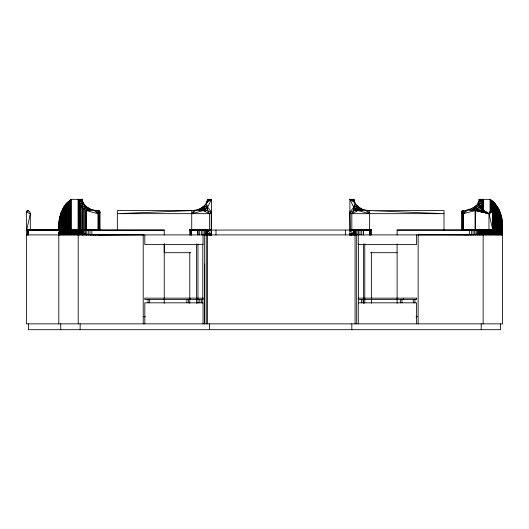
<?xml version="1.0" encoding="UTF-8"?>
<svg xmlns="http://www.w3.org/2000/svg" width="529" height="529" viewBox="0 0 529 529"><rect width="100%" height="100%" fill="white"/><g stroke="black" fill="none" stroke-linecap="round" stroke-linejoin="round"><path stroke-width="0.79" d="M58.792 323.854L58.792 232.297L66.112 231.715L82.081 231.59L58.838 232.251L58.845 234.902M164.235 303.262L164.235 243.962M189.785 303.262L189.785 252.201M196.576 303.262L196.576 243.962M206.284 323.854L206.284 230.479L211.455 230.055L197.958 230.175L197.958 234.902M358.55 303.262L358.55 243.962M363.383 303.262L363.383 243.962M483.142 323.854L483.142 233.077L502.55 232.304L494.251 231.682L479.486 231.623M369.619 230.003L369.678 210.595C362.854 210.707 354.933 206.641 353.881 199.327L349.887 199.327L349.887 234.902M462.029 213.207L461.506 212.407L461.724 211.375M502.55 225.751L502.299 230.055M82.081 199.327L81.942 200.312M58.792 230.327C58.031 218.98 61.146 205.841 71.27 199.327L82.193 199.327C83.245 206.667 91.206 210.727 98.057 210.595L97.931 230.003M461.638 211.514C468.139 209.378 478.262 208.499 479.155 199.327L490.072 199.327C498.735 204.882 502.504 215.667 502.55 225.579L502.55 323.854L26.45 323.854L26.45 212.129L27.158 210.945M199.651 208.909L209.517 213.663L210.886 213.213L211.455 212.129L205.45 204.32L207.031 201.291L207.467 199.327L211.455 199.327L211.455 234.902L211.448 212.281L209.517 213.663L117.339 213.663L191.663 210.595C196.848 210.582 202.27 208.565 205.45 204.32M462.174 213.313L463.417 213.663L475.141 210.595C479.221 208.247 482.62 204.141 483.043 199.327L483.043 210.648M26.681 230.089L30.332 213.663L26.45 212.129C27.184 209.213 30.226 211.269 30.332 213.663L30.332 230.055M479.578 231.629L502.51 232.35L494.146 232.925L479.486 232.978M26.893 211.157L28.387 210.595L26.45 212.129L26.595 211.54M207.434 199.684L211.455 199.327L206.363 202.845L207.573 207.328L207.573 210.595L209.517 213.663L210.595 213.405L211.448 212.281M351.831 230.003L351.831 213.663L353.769 210.595L353.769 207.328L354.979 202.845L349.887 199.327L353.908 199.684M99.313 213.207L99.71 211.514L98.057 210.595M83.893 230.049L83.893 209.021L85.361 205.682C80.051 208.082 78.966 203.083 78.305 199.327L78.305 230.055M355.581 210.635L355.581 209.021L357.049 205.682L353.769 207.328L349.887 212.129L350.753 213.405M143.214 323.854L143.214 234.598L97.931 234.902M191.729 230.003L191.729 213.663L203.453 210.595L205.583 209.16L207.573 207.328L211.455 199.327L207.031 201.291L207.031 202.931M26.45 212.129L27.475 210.773M99.016 230.128L99.016 213.405L99.855 211.95L98.434 210.648L99.776 211.653L99.776 230.095M488.968 230.055L488.968 213.663C489.219 211.111 492.155 209.272 492.849 212.129L492.849 231.669M117.339 230.042L117.339 210.595L191.663 210.595L191.729 213.663L193.793 210.482M463.417 230.003L463.417 213.663L465.48 210.482M98.315 213.637L99.558 212.969L99.855 211.95L98.249 210.615L97.931 213.663L99.439 213.094L98.678 213.544M367.549 210.482L369.619 213.663L357.71 210.496L353.769 207.328L355.898 204.32M99.016 213.405L99.862 212.255L99.558 212.969M356.348 211.203L356.348 209.57L358.417 206.918L355.581 209.021M462.227 210.919L461.48 212.255L462.663 213.544M86.207 230.042L86.207 210.595L88.283 207.996L84.071 209.16L82.359 207.632L80.911 205.94L84.21 204.32L80.785 205.768L80.785 230.049M350.912 213.485L351.831 213.663L357.895 210.595L359.971 207.996L356.348 209.57M80.785 205.768L83.291 202.845L79.654 203.929L79.654 230.016M58.983 234.902L58.97 232.205L81.77 232.972M500.903 234.902L500.95 232.601L497.743 232.509L502.378 232.205L495.058 231.914L497.293 231.788L494.337 231.881L494.251 234.902M357.71 210.496L359.971 207.996L357.511 210.377M26.681 211.408L28.387 210.595L27.647 210.707M462.379 210.826L461.572 211.653L462.908 210.648L462.551 210.754M79.654 203.929L82.623 201.291L78.391 200.187L82.22 199.684L78.358 199.988L78.391 230.062M191.729 213.663L195.829 210.165L207.573 210.595L211.455 212.129L209.517 213.663L209.517 230.003M461.903 213.094L463.417 213.663L467.517 210.165L475.141 210.595L488.968 213.663L492.81 211.831M84.071 230.075L84.071 209.16L86.723 206.918L83.893 209.021M358.417 206.918L355.759 209.16L355.759 210.767M210.595 213.405L211.131 212.982L209.517 213.663L211.375 212.579M92.945 234.902L143.214 234.737L92.701 234.711L78.206 234.023L97.991 234.598M358.55 234.902L358.55 234.433L353.908 234.096L349.887 230.704L371.556 230.055L371.556 234.902M78.199 232.105L78.391 230.604L86.207 230.122L164.235 230.055L164.235 234.902M76.731 233.289L76.731 231.676L76.037 231.537L77.862 231.669L84.21 230.413L95.861 230.128M202.799 234.902L202.799 234.433L211.455 234.016L207.031 230.551L189.785 230.055L189.785 234.902M191.412 234.902L191.412 230.122L189.785 230.055L371.556 230.055L357.511 230.135L349.887 230.704L354.311 230.551L354.311 234.902M482.957 234.902L482.99 234.109L479.122 234.096L483.142 234.016L468.641 234.711L418.135 234.737L473.058 234.479L478.719 234.168L483.142 233.077L479.578 232.972M207.031 234.902L207.031 230.551L211.455 230.704L207.573 230.71L207.573 323.854M358.417 234.426L349.887 234.016L356.678 234.559L349.887 234.836L355.898 234.307M74.556 234.902L74.529 231.695L73.339 231.563L76.731 231.676M87.959 234.902L88.283 234.479L85.824 234.902M462.075 211.018L462.908 210.648L461.486 211.95L461.48 230.049M84.071 209.16L86.207 210.595L90.009 208.909M444.01 230.042L444.01 210.595L369.678 210.595L444.01 213.663L351.831 213.663L349.887 212.129L353.769 210.595L357.895 210.595L361.697 208.909M397.107 234.902L397.107 230.055L492.849 230.055L488.968 213.663L475.988 205.682L477.456 209.021L488.968 213.663L475.988 205.682L480.431 205.94L480.431 208.353M83.291 202.845L79.753 204.115L79.753 230.042M465.48 230.128L478.051 230.485L483.929 231.53M70.641 234.902L70.641 233.005L72.413 232.872L58.845 232.357L63.011 232.429L59.215 232.456L59.215 234.902M488.928 233.315L488.928 231.728L489.431 231.583L487.89 231.709L487.89 233.309M483.486 233.289L483.486 231.669L484.055 231.53M492.81 230.069L397.107 230.055M74.675 234.902L74.675 233.058L76.731 232.932L71.911 233.024L71.911 234.902M484.61 233.289L484.61 231.676L485.305 231.537L483.486 231.669M70.641 233.005L71.408 232.853L69.411 232.978L69.411 234.902M479.81 232.965L479.261 233.011L479.684 232.965M369.619 213.663L365.519 210.165L357.895 210.595L363.383 209.57M469.481 234.902L469.481 230.168L492.849 230.055L463.351 230.122M85.824 234.585L86.723 234.426L82.359 234.459L82.359 234.902M474.619 234.902L474.619 230.294L482.957 230.604L483.142 232.105M76.037 234.902L76.037 233.071L79 232.939M371.398 230.082L357.895 230.122L359.971 230.247L359.971 234.902M78.358 199.988L82.193 199.327M206.363 230.485L211.455 230.055M358.55 234.433L349.887 234.836L357.049 234.373L353.769 234.446L354.979 234.241M76.731 232.932L75.912 233.071L75.912 234.902M484.61 231.676L488.002 231.563L486.819 231.695L486.792 234.902M99.855 229.989L99.855 211.95L97.931 213.663L86.207 210.595L91.867 209.636M357.895 210.595L363.555 209.636M210.258 213.551L209.517 213.663L211.23 212.856L211.23 230.003M92.945 234.717L93.831 234.578L90.499 234.902M353.769 234.446L355.065 234.248M74.675 233.058L75.621 232.919L72.03 233.024L72.03 234.902M485.721 233.296L485.721 231.682L486.667 231.55M69.411 232.978L70.436 232.833L67.196 232.925L67.196 234.902M371.312 230.089L367.549 230.128M371.464 230.075L369.745 230.122L369.745 234.902M485.721 231.682L486.792 231.55M93.831 234.578L92.701 234.902M371.206 230.095L371.556 230.055L369.936 230.122L369.936 234.902M205.45 234.307L211.455 234.836L204.663 234.559L211.455 234.016L207.434 234.096M493.114 201.622L493.114 231.656L491.838 231.795L491.825 234.902M486.819 231.695L489.312 231.583M371.087 230.102L371.556 230.055L370.121 230.122L370.121 234.902M90.499 234.684L91.867 234.552L88.178 234.902M72.03 233.024L73.458 232.892L71.911 233.024M356.678 234.433L349.887 234.836L356.678 234.433L356.678 323.854M492.717 233.362L492.717 231.821L494.251 231.682L491.838 231.795L494.146 231.682L494.146 202.627M370.955 230.108L371.556 230.055L370.307 230.122L370.307 234.902M91.867 234.552L90.261 234.902M81.863 231.623L78.199 231.523L79 231.662L79 233.282M72.413 232.872L70.754 233.005L70.754 234.902M489.933 233.329L489.933 231.748L491.825 231.623L488.928 231.728L490.588 231.603M370.809 230.108L371.556 230.055L370.485 230.115L370.485 234.902M418.135 323.854L418.135 234.598L468.396 234.902M76.037 233.071L77.862 232.939L82.081 234.016L78.199 234.016L82.22 234.096L78.391 234.116L78.391 234.902M488.928 231.728L490.7 231.603M78.199 233.077L82.081 233.011L78.199 233.077L78.199 323.854M88.178 234.645L90.009 234.519L87.959 234.638M371.556 230.055L370.65 230.115L370.65 234.902M69.524 232.978L71.408 232.853M189.832 230.069L207.573 230.274L205.45 230.413L205.45 234.902M81.532 231.642L82.048 231.603L80.203 231.662L80.203 233.282M491.93 231.629L489.933 231.748L493.008 231.649L493.008 201.529M202.931 234.902L202.931 230.294L204.994 230.175L201.37 230.247L201.37 234.902M86.207 210.595L93.831 210.165L97.931 213.663L95.861 210.482M203.837 230.135L189.885 230.075M493.008 231.649L490.905 231.768L493.114 231.656M64.049 234.902L64.049 232.813L66.284 232.694L63.169 232.773L63.169 234.902M80.785 234.902L80.785 234.373L83.291 234.241L79.654 234.287L79.654 234.902M88.283 234.479L86.022 234.902M201.37 230.247L203.632 230.128M491.289 231.715L491.289 230.122L492.849 230.055L473.058 230.247L473.058 234.902M63.169 232.773L65.622 232.654L62.356 232.734L62.429 234.902M67.196 232.925L69.511 232.806L66.112 232.892L66.112 234.902M69.511 232.806L67.097 232.919L67.097 234.902M481.139 232.939L479.261 233.011L483.142 233.077M66.112 232.892L68.625 232.78L64.135 232.82L64.135 234.902M493.55 233.375L493.55 231.847L496.255 231.748L492.717 231.821L495.23 231.715M62.356 232.734L65.014 232.621L61.622 232.694L61.622 234.902L61.688 232.694L64.478 232.581L60.445 232.601L60.445 234.902M68.625 232.78L66.019 232.886L66.019 234.902M79.654 234.287L82.623 234.168L78.391 234.116L82.22 234.096M478.719 234.902L478.719 230.551L481.688 230.432L478.051 230.485L478.051 234.902M492.717 231.821L495.329 231.715L495.329 203.943M204.3 234.902L204.3 230.353L207.302 230.26L202.931 230.294L205.583 230.194M475.988 234.902L475.988 230.353L478.99 230.26L474.619 230.294L477.27 230.194M492.849 230.055L490.905 230.122L490.905 233.335M67.791 232.753L65.001 232.853L65.093 234.902M493.55 231.847L497.214 231.788M64.135 232.82L67.011 232.72L64.049 232.813M202.931 230.294L205.768 230.194M211.455 234.016L202.931 234.426M474.619 230.294L477.456 230.194M479.406 232.985L480.768 232.945M82.359 234.459L85.361 234.373L80.911 234.38L80.911 234.902M60.399 232.601L64.002 232.548L59.909 232.548L59.909 234.902L59.949 232.555L63.606 232.509M66.284 232.694L63.242 232.78L63.242 234.902M498.1 231.828L495.058 231.914L498.179 231.828M207.454 230.267L204.3 230.353L207.573 230.274M82.2 234.453L85.361 234.373M479.142 230.267L475.988 230.353L480.431 230.34L477.138 230.413L477.138 234.902M59.909 232.548L63.268 232.469L59.215 232.456L63.011 232.429M62.429 232.74L65.622 232.654M491.289 230.122L492.519 230.095L492.519 231.695M80.911 234.38L84.21 234.307L80.785 234.373M61.688 232.694L65.014 232.621M496.328 231.98L499.66 231.907M196.576 230.155L203.453 230.122L199.651 230.201L199.651 234.902M480.563 230.346L477.138 230.413L481.588 230.426L478.051 230.485M349.887 230.704L353.908 230.631L353.894 234.902M500.322 231.953L496.87 232.019L500.374 231.96M82.081 234.902L82.081 230.71L78.199 230.704L82.22 230.631L82.2 234.902M83.291 234.241L79.753 234.301L79.753 234.902M497.743 232.099L501.399 232.046M82.623 234.902L82.623 230.551L78.391 230.604L78.358 232.046M478.719 230.551L482.957 230.604L482.99 232.046M498.668 232.304L502.51 232.251M488.128 234.902L488.128 233.038L485.721 232.919L486.667 233.058L486.667 234.902M59.539 232.509L63.268 232.469L59.506 232.502L59.539 234.902M203.453 230.122L197.793 230.168L197.793 234.902M498.516 232.218L502.378 232.205M482.349 232.939L485.305 233.071L485.305 234.902M479.261 234.902L479.261 230.71L483.142 230.697L479.122 230.631L479.142 234.902M67.011 233.395L67.011 231.881L58.97 232.205M58.838 232.35L62.713 232.343M164.235 230.122L26.774 230.095M26.893 230.102L88.283 230.247L88.283 234.902M479.261 230.71L483.142 230.704M58.792 232.297L62.713 232.257M353.769 234.016L349.887 234.016L353.908 234.096M202.799 234.433L211.455 234.836L204.3 234.373L207.573 234.446L206.363 234.241M26.45 234.902L502.55 234.902M190.916 252.697L164.235 252.697L164.235 243.803M370.426 252.697L397.107 252.697M143.729 316.732L145.402 316.732M415.939 316.732L417.612 316.732M97.991 230.122L26.45 230.055L27.158 230.108M78.206 230.697L82.081 230.71M93.831 230.141L86.022 230.128M27.825 234.902L27.825 230.122L26.45 230.055L28.387 230.122L28.387 234.902M498.629 232.343L502.497 232.357M479.122 234.096L482.99 234.109L478.719 234.168L481.688 234.287L481.688 234.902M478.99 234.902L478.99 234.459L475.988 234.373L480.431 234.38L480.431 234.902M361.697 234.902L361.697 230.201L357.895 230.122L364.765 230.155M58.983 232.198L62.825 232.218M355.898 234.902L355.898 230.413L349.887 230.055L363.383 230.175L363.383 234.902M357.895 230.122L363.555 230.168L363.555 234.902M86.723 234.902L86.723 230.294L82.359 230.26L85.361 230.353L85.361 234.902M78.841 230.525L83.291 230.485L83.291 234.902M478.99 234.459L474.619 234.426L475.525 234.902M498.073 232.469L501.836 232.502M59.506 232.105L63.268 232.138M78.907 230.512L82.623 230.551M211.455 234.836L204.663 234.433L211.455 234.836L204.663 234.433L204.663 323.854L204.663 264.017M497.743 232.509L501.399 232.555M480.563 234.902L480.563 234.373L478.051 234.241L481.688 234.287M500.95 232.601L496.87 232.581L499.72 232.694L499.66 234.902M481.139 233.282L481.139 231.662L479.261 231.59L483.142 231.523L482.349 231.662L482.349 233.282M478.051 234.241L481.588 234.301L481.588 234.902M79.753 230.426L84.21 230.413L84.21 234.902M81.863 232.978L80.573 232.945L81.254 232.952M500.322 232.648L496.87 232.581L500.374 232.648L500.322 234.902M349.887 230.055L353.769 230.122L354.311 230.551M496.255 234.902L496.255 232.859L493.55 232.753L497.214 232.82L497.214 234.902M498.986 234.902L498.986 232.734L496.328 232.621L499.72 232.694M357.71 230.128L359.971 230.247L356.348 230.175L358.417 230.294L358.417 234.902M480.563 234.373L477.138 234.307L480.431 234.38M193.793 230.128L189.951 230.082M480.094 231.649L480.768 231.662L480.768 233.282M496.328 232.621L499.66 232.694M495.23 234.902L495.23 232.892L492.717 232.78L496.255 232.859M61.688 231.907L65.014 231.98M498.179 234.902L498.179 232.773L495.726 232.654L498.986 232.734M354.979 234.902L354.979 230.485L353.769 230.274L358.417 230.294L355.759 230.194M84.21 230.413L80.911 230.34L85.361 230.353L82.2 230.267M495.726 232.654L498.92 232.74L498.92 234.902M494.146 234.902L494.146 232.925L491.838 232.806L495.23 232.892M470.85 234.902L469.481 234.552L473.171 234.902M69.524 234.902L69.511 231.795L66.112 231.715L68.625 231.821L68.625 233.362M62.429 231.867L65.622 231.947M497.293 234.902L497.293 232.813L495.058 232.694L498.179 232.773M353.894 230.267L357.049 230.353L357.049 234.902M475.988 234.373L479.142 234.453M475.32 230.128L471.339 230.201L471.339 234.902M494.146 232.925L490.905 232.833L491.93 232.978L491.93 234.902M495.058 232.694L498.1 232.78L498.1 234.902M354.046 230.26L357.049 230.353L355.065 230.221M63.242 231.828L66.284 231.914M479.406 234.902L479.406 231.616L480.768 231.662L479.261 231.59L479.684 231.636M497.293 232.813L494.337 232.72L497.214 232.82M80.573 232.945L82.081 233.011L80.203 232.939M468.396 234.717L467.517 234.578L470.85 234.684M207.031 230.551L211.455 230.704L207.434 230.631L207.454 234.902M67.011 231.881L64.135 231.788L67.791 231.847L67.791 233.375M493.55 232.753L496.341 232.853L496.341 234.902M355.581 230.194L358.417 230.294M83.893 230.194L86.723 230.294L26.45 230.055L27.475 230.115L27.475 234.902M65.001 231.748L68.625 231.821L66.019 231.715M28.387 230.122L26.45 230.055L27.825 230.122M492.717 232.78L495.329 232.886L495.329 234.902M84.071 230.194L86.723 230.294M191.412 230.122L190.037 230.089M473.389 234.902L473.058 234.479L475.525 234.585M357.511 230.135L359.971 230.247M491.838 232.806L494.251 232.919M67.097 231.682L70.436 231.768L70.436 233.335M67.196 231.682L69.511 231.795M473.058 234.479L475.32 234.902M479.406 231.616L479.81 231.642M68.334 231.649L71.408 231.748L71.408 233.329M81.532 232.965L81.658 232.965M473.389 234.638L471.339 234.519L473.171 234.645M491.93 232.978L488.928 232.872L489.431 233.024L489.431 234.902M485.305 233.071L484.61 232.932L486.667 233.058M69.524 231.623L72.413 231.728L72.413 233.315M190.533 230.108L189.785 230.055L190.136 230.095M70.754 231.603L73.458 231.709L73.458 233.309M482.99 210.542L482.99 199.988L479.122 199.684L482.957 200.187L478.719 201.291L481.688 203.929L481.688 209.636M492.849 212.129L492.519 211.276L490.905 210.595L492.281 211.045L492.849 212.129L490.905 210.595L491.653 210.707M469.481 234.552L471.081 234.902M488.128 233.038L489.431 233.024M190.387 230.108L189.785 230.055L191.22 230.122L191.22 234.902M487.89 232.892L489.312 233.024L489.312 234.902M73.458 231.709L72.03 231.583L74.529 231.695L73.22 231.563M190.255 230.102L189.785 230.055L191.035 230.122L191.035 234.902M486.819 232.905L488.002 233.044L488.002 234.902M467.517 234.578L468.641 234.902M74.556 231.55L75.621 231.682L75.621 233.296M74.675 231.55L75.621 231.682M353.769 230.274L355.065 230.479L355.065 323.854M206.284 234.248L207.573 234.446M463.225 213.656L461.48 212.255L461.791 212.969M469.481 209.636L475.141 210.595L475.141 230.042M484.61 232.932L485.43 233.071L485.43 234.902M197.793 209.636L203.453 210.595L201.37 207.996L204.994 209.57L204.994 211.203M479.155 199.327L482.99 199.988M488.968 213.663L475.525 210.377L473.058 207.996L475.32 210.496L488.968 213.663L473.058 207.996L475.141 210.595L471.339 208.909M490.905 210.595L492.519 211.276M77.294 231.53L77.862 231.669L77.862 233.289M480.563 209.008L480.563 205.768L478.051 202.845L481.688 203.929M77.419 231.53L77.862 231.669M350.595 213.319L351.831 213.663L350.218 212.982L350.456 213.213L351.831 213.663L349.9 212.281L350.119 230.003M478.051 202.845L481.588 204.115L481.588 208.975M480.563 205.768L477.138 204.32L480.431 205.94M354.311 201.291L349.887 199.327L353.769 207.328M99.267 211.018L98.434 210.648L99.624 211.375M207.573 207.328L204.3 205.682L205.768 209.021L205.768 210.635M350.456 213.213L351.831 213.663L350.119 212.856L349.9 212.281M99.776 211.653L98.249 210.615L98.5 229.989M477.456 209.021L474.619 206.918L477.27 209.16M204.994 209.57L202.931 206.918L205.768 209.021M202.931 206.918L205.583 209.16L205.583 210.767M203.837 210.377L201.37 207.996L203.632 210.496M461.48 212.255L462.326 213.405L462.326 230.128M479.406 200.312L479.261 199.327M58.983 229.533L58.792 225.751M463.417 213.663L463.285 210.595L462.849 213.597L462.849 229.989M502.497 223.681L502.497 234.902M502.358 221.796L502.358 234.902M502.127 219.925L502.127 234.902M501.809 218.08L501.809 234.902M501.439 216.434L501.439 234.902M501.399 216.268L501.399 234.902M500.903 214.496L500.95 232.476M500.613 323.854L500.613 329.673L28.387 329.673L28.387 323.854M500.322 212.777L500.374 232.462M499.66 211.104L499.72 231.642M498.986 209.643L498.986 231.642M498.92 209.497L498.92 231.629M498.179 208.095L498.179 231.656M498.1 207.963L498.1 231.642M497.293 206.627L497.293 231.676M497.214 206.502L497.214 231.656M496.341 205.239L496.341 231.609M496.255 205.12L496.255 231.682M495.23 203.83L495.23 231.636M494.251 202.733L494.251 231.603M493.114 234.902L493.114 232.952L490.905 232.833L493.008 232.952L493.008 234.902M491.93 200.617L491.93 211.23M491.825 200.531L491.825 211.17M490.7 199.717L490.7 211.177M490.7 234.902L490.7 233.005L488.928 232.872L490.588 233.005L490.588 234.902M490.588 199.645L490.588 211.944M490.072 199.327L490.072 213.075M484.055 234.902L484.055 233.077L483.486 232.939L483.929 233.077L483.929 234.902M483.142 199.327L483.142 210.648M482.501 209.398L482.501 201.992L478.719 201.291L482.435 202.184L482.435 209.55M481.205 323.854L481.205 329.673M477.456 234.902L477.456 234.526L474.619 234.426L477.27 234.532L477.27 234.902M475.32 210.496L475.32 230.022M466.115 234.902L465.48 234.592L465.864 234.902M416.515 234.902L416.515 244.61L358.298 244.61L358.298 234.902M416.515 323.854L416.515 302.826L358.298 302.826L358.298 323.854M414.901 299.593L414.901 302.826M413.281 299.593L413.281 302.826M403.581 298.138L403.581 299.593M401.961 299.593L401.961 302.826M400.347 299.593L400.347 302.826M397.107 243.803L397.107 303.262M371.556 252.201L371.556 303.262M364.765 243.962L364.765 303.262M363.152 299.593L363.152 302.826M361.532 299.593L361.532 302.826M355.759 234.532L355.759 234.902M355.581 234.526L355.581 234.902M354.046 210.939L354.046 207.632L357.049 205.682L353.894 207.474L353.894 210.701M354.046 234.459L354.046 234.902M353.881 199.327L353.881 200.947M353.769 199.327L353.769 200.947M353.769 230.71L353.769 234.902M351.831 323.854L351.831 329.673M345.358 230.055L345.358 234.902M215.984 230.055L215.984 234.902M209.517 323.854L209.517 329.673M207.573 199.327L207.573 200.947M207.467 199.327L207.434 201.324M207.454 210.701L207.454 207.474L204.3 205.682L207.302 207.632L207.302 210.939M207.302 234.459L207.302 234.902M205.768 234.526L205.768 234.902M205.583 234.532L205.583 234.902M203.05 234.902L203.05 244.61L144.827 244.61L144.827 234.902M203.05 323.854L203.05 302.826L144.827 302.826L144.827 323.854M202.799 243.962L202.799 303.262M201.43 299.593L201.43 302.826M199.81 299.593L199.81 302.826M197.958 243.962L197.958 303.262M191.597 230.122L191.597 234.902M190.863 234.902L190.863 230.115L189.785 230.055L190.691 230.115L190.691 234.902M190.109 298.138L190.109 299.593M188.489 299.593L188.489 302.826M186.876 299.593L186.876 302.826M149.681 299.593L149.681 302.826M148.06 299.593L148.06 302.826M95.478 234.902L95.861 234.592L95.227 234.902M91.867 234.902L91.867 230.168L86.207 230.122L90.009 230.201L90.009 234.902M86.022 230.022L86.022 210.496L88.283 207.996L85.824 210.377L85.824 230.003M84.071 234.902L84.071 234.532L86.723 234.426L83.893 234.526L83.893 234.902M82.359 230.776L82.359 207.632L85.361 205.682L82.2 207.474L82.2 230.062M81.942 234.902L81.942 231.616L80.573 231.662L80.573 233.282M80.911 205.94L80.911 230.075M80.144 323.854L80.144 329.673M78.907 229.996L78.907 202.184L82.623 201.291L78.841 201.992L78.841 229.97M78.907 234.902L78.907 234.208L82.623 234.168L78.841 234.202L78.841 234.902M78.206 199.327L78.199 230.055M77.419 234.902L77.419 233.077L77.862 232.939L77.294 233.077L77.294 234.902M73.339 234.902L73.339 233.044L74.529 232.905L73.22 233.038L73.22 234.902M71.27 199.327L71.27 230.055M70.754 199.645L70.754 229.983M70.641 199.717L70.641 229.996M69.524 200.531L69.524 229.996M69.411 200.617L69.411 230.009M68.334 201.529L68.334 230.022M68.334 234.902L68.334 232.952L70.436 232.833L68.228 232.952L68.228 234.902M68.228 201.622L68.228 230.036M67.196 202.627L67.196 230.062M67.097 202.733L67.097 230.783M66.112 203.83L66.112 229.996M66.019 203.943L66.019 230.016M65.093 205.12L65.001 230.783M64.135 206.502L64.135 230.036M64.049 206.627L64.049 230.055M63.242 207.963L63.242 230.009M63.169 208.095L63.169 230.029M62.429 209.497L62.356 230.016M61.688 211.104L61.688 229.983M61.622 211.256L61.622 230.009M61.027 212.777L61.027 229.989M60.967 212.929L60.967 230.022M60.736 323.854L60.736 329.673M60.445 214.496L60.399 230.049M59.949 216.268L59.949 230.042M59.909 216.434L59.909 230.089M59.539 218.08L59.506 230.148M59.215 219.925L59.215 230.175M58.983 221.796L58.97 230.055M58.845 223.681L58.838 230.776M28.011 230.122L28.011 234.902M463.1 210.615L462.849 213.597L461.486 211.95L463.1 210.615M81.254 231.649L80.573 231.662L81.254 231.649M64.478 232.581L61.027 232.648L60.967 234.902L61.027 232.648L64.478 232.581M501.809 232.099L498.073 232.138L501.836 232.105M482.957 230.604L479.122 230.631L482.99 230.618M203.05 298.138L144.827 298.138L144.827 299.593L203.05 299.593L203.05 298.138M416.515 298.138L358.298 298.138L358.298 299.593L416.515 299.593L416.515 298.138M82.22 230.631L78.358 230.618L82.22 230.631M502.358 232.41L498.516 232.383L502.378 232.403M502.153 232.449L498.331 232.429L502.127 232.456M63.011 232.178L59.195 232.152L63.011 232.178M482.501 234.202L478.719 234.168L482.435 234.208L482.435 234.902L482.501 234.202M63.606 232.099L59.909 232.052L63.606 232.099M64.002 232.059L60.399 232.006L64.002 232.059M64.478 232.019L60.967 231.96L64.478 232.019"/></g></svg>
